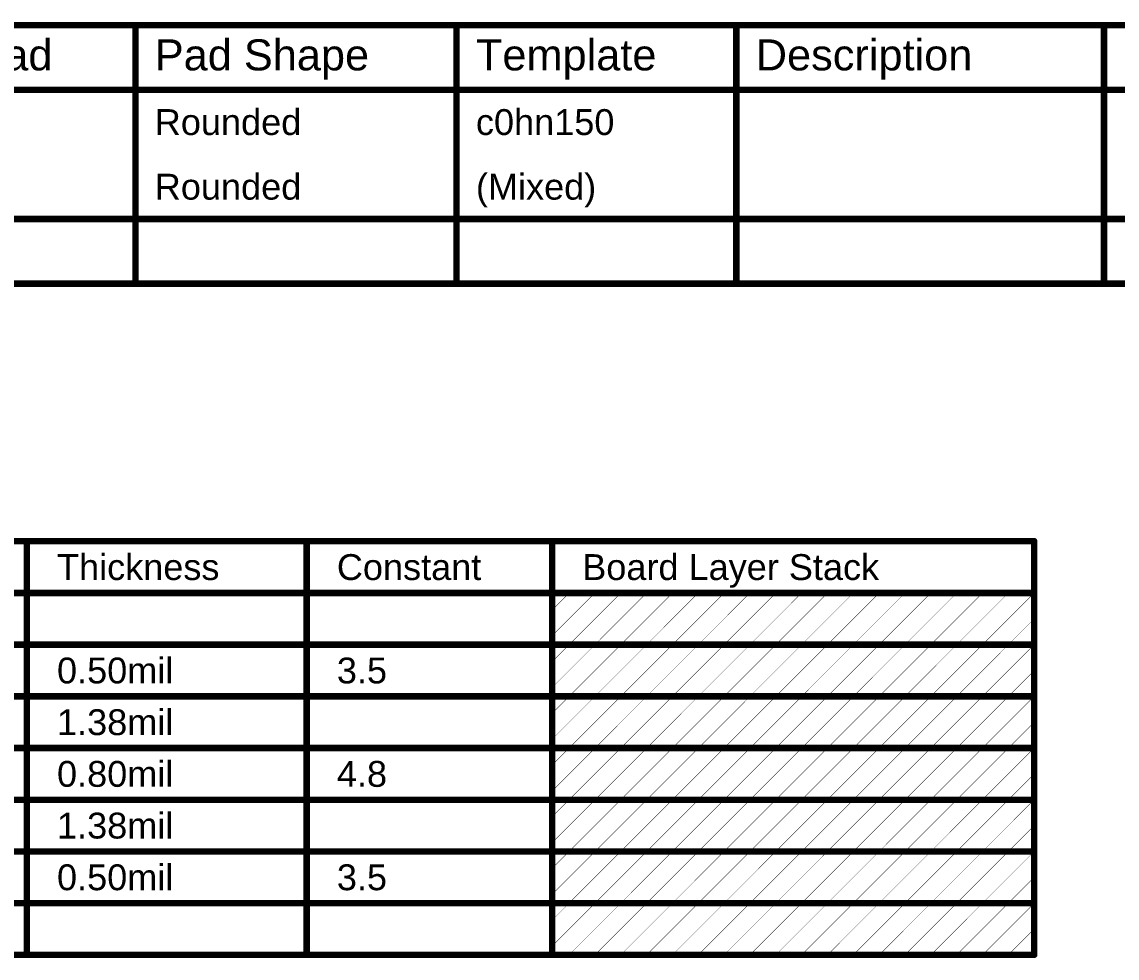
# Model space of a CAD drawing. Header units: millimetres. Extents: x 0 to 19.1, y 0 to 5.1.
# Drawn here: x 13.893 to 16.437, y 2.924 to 5.097 of the extents above; entities that cross this region are included whole.
import ezdxf

# ---------------------------------------------------------------- set-up
doc = ezdxf.new("R2010")
doc.units = ezdxf.units.MM
doc.header["$MEASUREMENT"] = 0
doc.layers.add('DrillDrawing', color=1, linetype='Continuous')
doc.styles.add('Arial', font='', dxfattribs={"height": 0.2})
doc.styles.get('Arial').set_extended_font_data('Arial')

msp = doc.modelspace()

# ---------------------------------------------------------------- linework, layer by layer
at = {"layer": 'DrillDrawing'}
for points, const_width in [([(8.6475, 5.0895), (19.1186, 5.0895)], 0.015), ([(14.157, 4.4895), (14.157, 5.0895)], 0.015), ([(14.9028, 4.4895), (14.9028, 5.0895)], 0.015), ([(15.5526, 4.4895), (15.5526, 5.0895)], 0.015), ([(16.4064, 4.4895), (16.4064, 5.0895)], 0.015), ([(8.6475, 4.9395), (19.1186, 4.9395)], 0.015), ([(8.6475, 4.6395), (19.1186, 4.6395)], 0.015), ([(8.6475, 4.4895), (19.1186, 4.4895)], 0.015), ([(11.7055, 3.8916), (16.2443, 3.8916)], 0.015), ([(13.9049, 2.9316), (13.9049, 3.8916)], 0.015), ([(14.5548, 2.9316), (14.5548, 3.8916)], 0.015), ([(15.1246, 2.9316), (15.1246, 3.8916)], 0.015), ([(16.2443, 2.9316), (16.2443, 3.8916)], 0.015), ([(11.7055, 3.7716), (16.2443, 3.7716)], 0.015), ([(15.1246, 3.6719), (15.2243, 3.7716)], 0.001), ([(15.1246, 3.7319), (15.1643, 3.7716)], 0.001), ([(15.1643, 3.6516), (15.2843, 3.7716)], 0.001), ([(15.2243, 3.6516), (15.3443, 3.7716)], 0.001), ([(15.2843, 3.6516), (15.4043, 3.7716)], 0.001), ([(15.3443, 3.6516), (15.4643, 3.7716)], 0.001), ([(15.4043, 3.6516), (15.5243, 3.7716)], 0.001), ([(15.4643, 3.6516), (15.5843, 3.7716)], 0.001), ([(15.5243, 3.6516), (15.6443, 3.7716)], 0.001), ([(15.5843, 3.6516), (15.7043, 3.7716)], 0.001), ([(15.6443, 3.6516), (15.7643, 3.7716)], 0.001), ([(15.7043, 3.6516), (15.8243, 3.7716)], 0.001), ([(15.7643, 3.6516), (15.8843, 3.7716)], 0.001), ([(15.8243, 3.6516), (15.9443, 3.7716)], 0.001), ([(15.8843, 3.6516), (16.0043, 3.7716)], 0.001), ([(15.9443, 3.6516), (16.0643, 3.7716)], 0.001), ([(16.0043, 3.6516), (16.1243, 3.7716)], 0.001), ([(16.0643, 3.6516), (16.1843, 3.7716)], 0.001), ([(16.1243, 3.6516), (16.2443, 3.7716)], 0.001), ([(16.1843, 3.6516), (16.2443, 3.7116)], 0.001), ([(13.0452, 3.6516), (13.9049, 3.6516)], 0.015), ([(13.9049, 3.6516), (14.5548, 3.6516)], 0.015), ([(14.5548, 3.6516), (15.1246, 3.6516)], 0.015), ([(15.1246, 3.6516), (16.2443, 3.6516)], 0.015), ([(15.1246, 3.5519), (15.2243, 3.6516)], 0.001), ([(15.1246, 3.6119), (15.1643, 3.6516)], 0.001), ([(15.1643, 3.5316), (15.2843, 3.6516)], 0.001), ([(15.2243, 3.5316), (15.3443, 3.6516)], 0.001), ([(15.2843, 3.5316), (15.4043, 3.6516)], 0.001), ([(15.3443, 3.5316), (15.4643, 3.6516)], 0.001), ([(15.4043, 3.5316), (15.5243, 3.6516)], 0.001), ([(15.4643, 3.5316), (15.5843, 3.6516)], 0.001), ([(15.5243, 3.5316), (15.6443, 3.6516)], 0.001), ([(15.5843, 3.5316), (15.7043, 3.6516)], 0.001), ([(15.6443, 3.5316), (15.7643, 3.6516)], 0.001), ([(15.7043, 3.5316), (15.8243, 3.6516)], 0.001), ([(15.7643, 3.5316), (15.8843, 3.6516)], 0.001), ([(15.8243, 3.5316), (15.9443, 3.6516)], 0.001), ([(15.8843, 3.5316), (16.0043, 3.6516)], 0.001), ([(15.9443, 3.5316), (16.0643, 3.6516)], 0.001), ([(16.0043, 3.5316), (16.1243, 3.6516)], 0.001), ([(16.0643, 3.5316), (16.1843, 3.6516)], 0.001), ([(16.1243, 3.5316), (16.2443, 3.6516)], 0.001), ([(16.1843, 3.5316), (16.2443, 3.5916)], 0.001), ([(13.0452, 3.5316), (13.9049, 3.5316)], 0.015), ([(13.9049, 3.5316), (14.5548, 3.5316)], 0.015), ([(14.5548, 3.5316), (15.1246, 3.5316)], 0.015), ([(15.1246, 3.5316), (16.2443, 3.5316)], 0.015), ([(15.1246, 3.4319), (15.2243, 3.5316)], 0.001), ([(15.1246, 3.4919), (15.1643, 3.5316)], 0.001), ([(15.1643, 3.4116), (15.2843, 3.5316)], 0.001), ([(15.2243, 3.4116), (15.3443, 3.5316)], 0.001), ([(15.2843, 3.4116), (15.4043, 3.5316)], 0.001), ([(15.3443, 3.4116), (15.4643, 3.5316)], 0.001), ([(15.4043, 3.4116), (15.5243, 3.5316)], 0.001), ([(15.4643, 3.4116), (15.5843, 3.5316)], 0.001), ([(15.5243, 3.4116), (15.6443, 3.5316)], 0.001), ([(15.5843, 3.4116), (15.7043, 3.5316)], 0.001), ([(15.6443, 3.4116), (15.7643, 3.5316)], 0.001), ([(15.7043, 3.4116), (15.8243, 3.5316)], 0.001), ([(15.7643, 3.4116), (15.8843, 3.5316)], 0.001), ([(15.8243, 3.4116), (15.9443, 3.5316)], 0.001), ([(15.8843, 3.4116), (16.0043, 3.5316)], 0.001), ([(15.9443, 3.4116), (16.0643, 3.5316)], 0.001), ([(16.0043, 3.4116), (16.1243, 3.5316)], 0.001), ([(16.0643, 3.4116), (16.1843, 3.5316)], 0.001), ([(16.1243, 3.4116), (16.2443, 3.5316)], 0.001), ([(16.1843, 3.4116), (16.2443, 3.4716)], 0.001), ([(13.0452, 3.4116), (13.9049, 3.4116)], 0.015), ([(13.9049, 3.4116), (14.5548, 3.4116)], 0.015), ([(14.5548, 3.4116), (15.1246, 3.4116)], 0.015), ([(15.1246, 3.4116), (16.2443, 3.4116)], 0.015), ([(15.1246, 3.3119), (15.2243, 3.4116)], 0.001), ([(15.1246, 3.3719), (15.1643, 3.4116)], 0.001), ([(15.1643, 3.2916), (15.2843, 3.4116)], 0.001), ([(15.2243, 3.2916), (15.3443, 3.4116)], 0.001), ([(15.2843, 3.2916), (15.4043, 3.4116)], 0.001), ([(15.3443, 3.2916), (15.4643, 3.4116)], 0.001), ([(15.4043, 3.2916), (15.5243, 3.4116)], 0.001), ([(15.4643, 3.2916), (15.5843, 3.4116)], 0.001), ([(15.5243, 3.2916), (15.6443, 3.4116)], 0.001), ([(15.5843, 3.2916), (15.7043, 3.4116)], 0.001), ([(15.6443, 3.2916), (15.7643, 3.4116)], 0.001), ([(15.7043, 3.2916), (15.8243, 3.4116)], 0.001), ([(15.7643, 3.2916), (15.8843, 3.4116)], 0.001), ([(15.8243, 3.2916), (15.9443, 3.4116)], 0.001), ([(15.8843, 3.2916), (16.0043, 3.4116)], 0.001), ([(15.9443, 3.2916), (16.0643, 3.4116)], 0.001), ([(16.0043, 3.2916), (16.1243, 3.4116)], 0.001), ([(16.0643, 3.2916), (16.1843, 3.4116)], 0.001), ([(16.1243, 3.2916), (16.2443, 3.4116)], 0.001), ([(16.1843, 3.2916), (16.2443, 3.3516)], 0.001), ([(13.0452, 3.2916), (13.9049, 3.2916)], 0.015), ([(13.9049, 3.2916), (14.5548, 3.2916)], 0.015), ([(14.5548, 3.2916), (15.1246, 3.2916)], 0.015), ([(15.1246, 3.2916), (16.2443, 3.2916)], 0.015), ([(15.1246, 3.1919), (15.2243, 3.2916)], 0.001), ([(15.1246, 3.2519), (15.1643, 3.2916)], 0.001), ([(15.1643, 3.1716), (15.2843, 3.2916)], 0.001), ([(15.2243, 3.1716), (15.3443, 3.2916)], 0.001), ([(15.2843, 3.1716), (15.4043, 3.2916)], 0.001), ([(15.3443, 3.1716), (15.4643, 3.2916)], 0.001), ([(15.4043, 3.1716), (15.5243, 3.2916)], 0.001), ([(15.4643, 3.1716), (15.5843, 3.2916)], 0.001), ([(15.5243, 3.1716), (15.6443, 3.2916)], 0.001), ([(15.5843, 3.1716), (15.7043, 3.2916)], 0.001), ([(15.6443, 3.1716), (15.7643, 3.2916)], 0.001), ([(15.7043, 3.1716), (15.8243, 3.2916)], 0.001), ([(15.7643, 3.1716), (15.8843, 3.2916)], 0.001), ([(15.8243, 3.1716), (15.9443, 3.2916)], 0.001), ([(15.8843, 3.1716), (16.0043, 3.2916)], 0.001), ([(15.9443, 3.1716), (16.0643, 3.2916)], 0.001), ([(16.0043, 3.1716), (16.1243, 3.2916)], 0.001), ([(16.0643, 3.1716), (16.1843, 3.2916)], 0.001), ([(16.1243, 3.1716), (16.2443, 3.2916)], 0.001), ([(16.1843, 3.1716), (16.2443, 3.2316)], 0.001), ([(13.0452, 3.1716), (13.9049, 3.1716)], 0.015), ([(13.9049, 3.1716), (14.5548, 3.1716)], 0.015), ([(14.5548, 3.1716), (15.1246, 3.1716)], 0.015), ([(15.1246, 3.1716), (16.2443, 3.1716)], 0.015), ([(15.1246, 3.0719), (15.2243, 3.1716)], 0.001), ([(15.1246, 3.1319), (15.1643, 3.1716)], 0.001), ([(15.1643, 3.0516), (15.2843, 3.1716)], 0.001), ([(15.2243, 3.0516), (15.3443, 3.1716)], 0.001), ([(15.2843, 3.0516), (15.4043, 3.1716)], 0.001), ([(15.3443, 3.0516), (15.4643, 3.1716)], 0.001), ([(15.4043, 3.0516), (15.5243, 3.1716)], 0.001), ([(15.4643, 3.0516), (15.5843, 3.1716)], 0.001), ([(15.5243, 3.0516), (15.6443, 3.1716)], 0.001), ([(15.5843, 3.0516), (15.7043, 3.1716)], 0.001), ([(15.6443, 3.0516), (15.7643, 3.1716)], 0.001), ([(15.7043, 3.0516), (15.8243, 3.1716)], 0.001), ([(15.7643, 3.0516), (15.8843, 3.1716)], 0.001), ([(15.8243, 3.0516), (15.9443, 3.1716)], 0.001), ([(15.8843, 3.0516), (16.0043, 3.1716)], 0.001), ([(15.9443, 3.0516), (16.0643, 3.1716)], 0.001), ([(16.0043, 3.0516), (16.1243, 3.1716)], 0.001), ([(16.0643, 3.0516), (16.1843, 3.1716)], 0.001), ([(16.1243, 3.0516), (16.2443, 3.1716)], 0.001), ([(16.1843, 3.0516), (16.2443, 3.1116)], 0.001), ([(13.0452, 3.0516), (13.9049, 3.0516)], 0.015), ([(13.9049, 3.0516), (14.5548, 3.0516)], 0.015), ([(14.5548, 3.0516), (15.1246, 3.0516)], 0.015), ([(15.1246, 3.0516), (16.2443, 3.0516)], 0.015), ([(15.1246, 2.9519), (15.2243, 3.0516)], 0.001), ([(15.1246, 3.0119), (15.1643, 3.0516)], 0.001), ([(15.1643, 2.9316), (15.2843, 3.0516)], 0.001), ([(15.2243, 2.9316), (15.3443, 3.0516)], 0.001), ([(15.2843, 2.9316), (15.4043, 3.0516)], 0.001), ([(15.3443, 2.9316), (15.4643, 3.0516)], 0.001), ([(15.4043, 2.9316), (15.5243, 3.0516)], 0.001), ([(15.4643, 2.9316), (15.5843, 3.0516)], 0.001), ([(15.5243, 2.9316), (15.6443, 3.0516)], 0.001), ([(15.5843, 2.9316), (15.7043, 3.0516)], 0.001), ([(15.6443, 2.9316), (15.7643, 3.0516)], 0.001), ([(15.7043, 2.9316), (15.8243, 3.0516)], 0.001), ([(15.7643, 2.9316), (15.8843, 3.0516)], 0.001), ([(15.8243, 2.9316), (15.9443, 3.0516)], 0.001), ([(15.8843, 2.9316), (16.0043, 3.0516)], 0.001), ([(15.9443, 2.9316), (16.0643, 3.0516)], 0.001), ([(16.0043, 2.9316), (16.1243, 3.0516)], 0.001), ([(16.0643, 2.9316), (16.1843, 3.0516)], 0.001), ([(16.1243, 2.9316), (16.2443, 3.0516)], 0.001), ([(16.1843, 2.9316), (16.2443, 2.9916)], 0.001), ([(13.0452, 2.9316), (13.9049, 2.9316)], 0.015), ([(13.9049, 2.9316), (14.5548, 2.9316)], 0.015), ([(14.5548, 2.9316), (15.1246, 2.9316)], 0.015), ([(15.1246, 2.9316), (16.2443, 2.9316)], 0.015)]:
    msp.add_lwpolyline(points, dxfattribs=dict(at, const_width=const_width))
for points, const_width in [([(14.1532, 5.0895, 1), (14.1607, 5.0895, 1)], 0.0075), ([(14.899, 5.0895, 1), (14.9065, 5.0895, 1)], 0.0075), ([(15.5489, 5.0895, 1), (15.5564, 5.0895, 1)], 0.0075), ([(16.4026, 5.0895, 1), (16.4101, 5.0895, 1)], 0.0075), ([(14.1532, 4.4895, 1), (14.1607, 4.4895, 1)], 0.0075), ([(14.899, 4.4895, 1), (14.9065, 4.4895, 1)], 0.0075), ([(15.5489, 4.4895, 1), (15.5564, 4.4895, 1)], 0.0075), ([(16.4026, 4.4895, 1), (16.4101, 4.4895, 1)], 0.0075), ([(13.9012, 3.8916, 1), (13.9087, 3.8916, 1)], 0.0075), ([(14.551, 3.8916, 1), (14.5585, 3.8916, 1)], 0.0075), ([(15.1209, 3.8916, 1), (15.1284, 3.8916, 1)], 0.0075), ([(16.2406, 3.8916, 1), (16.2481, 3.8916, 1)], 0.0075), ([(16.2406, 3.8916, 1), (16.2481, 3.8916, 1)], 0.0075), ([(15.1641, 3.7716, 1), (15.1646, 3.7716, 1)], 0.0005), ([(15.2241, 3.7716, 1), (15.2246, 3.7716, 1)], 0.0005), ([(15.2841, 3.7716, 1), (15.2846, 3.7716, 1)], 0.0005), ([(15.3441, 3.7716, 1), (15.3446, 3.7716, 1)], 0.0005), ([(15.4041, 3.7716, 1), (15.4046, 3.7716, 1)], 0.0005), ([(15.4641, 3.7716, 1), (15.4646, 3.7716, 1)], 0.0005), ([(15.5241, 3.7716, 1), (15.5246, 3.7716, 1)], 0.0005), ([(15.5841, 3.7716, 1), (15.5846, 3.7716, 1)], 0.0005), ([(15.6441, 3.7716, 1), (15.6446, 3.7716, 1)], 0.0005), ([(15.7041, 3.7716, 1), (15.7046, 3.7716, 1)], 0.0005), ([(15.7641, 3.7716, 1), (15.7646, 3.7716, 1)], 0.0005), ([(15.8241, 3.7716, 1), (15.8246, 3.7716, 1)], 0.0005), ([(15.8841, 3.7716, 1), (15.8846, 3.7716, 1)], 0.0005), ([(15.9441, 3.7716, 1), (15.9446, 3.7716, 1)], 0.0005), ([(16.0041, 3.7716, 1), (16.0046, 3.7716, 1)], 0.0005), ([(16.0641, 3.7716, 1), (16.0646, 3.7716, 1)], 0.0005), ([(16.1241, 3.7716, 1), (16.1246, 3.7716, 1)], 0.0005), ([(16.1841, 3.7716, 1), (16.1846, 3.7716, 1)], 0.0005), ([(16.2406, 3.7716, 1), (16.2481, 3.7716, 1)], 0.0075), ([(16.2441, 3.7716, 1), (16.2446, 3.7716, 1)], 0.0005), ([(15.1244, 3.7319, 1), (15.1249, 3.7319, 1)], 0.0005), ([(16.2441, 3.7116, 1), (16.2446, 3.7116, 1)], 0.0005), ([(15.1244, 3.6719, 1), (15.1249, 3.6719, 1)], 0.0005), ([(13.9012, 3.6516, 1), (13.9087, 3.6516, 1)], 0.0075), ([(13.9012, 3.6516, 1), (13.9087, 3.6516, 1)], 0.0075), ([(14.551, 3.6516, 1), (14.5585, 3.6516, 1)], 0.0075), ([(14.551, 3.6516, 1), (14.5585, 3.6516, 1)], 0.0075), ([(15.1209, 3.6516, 1), (15.1284, 3.6516, 1)], 0.0075), ([(15.1209, 3.6516, 1), (15.1284, 3.6516, 1)], 0.0075), ([(15.1641, 3.6516, 1), (15.1646, 3.6516, 1)], 0.0005), ([(15.1641, 3.6516, 1), (15.1646, 3.6516, 1)], 0.0005), ([(15.2241, 3.6516, 1), (15.2246, 3.6516, 1)], 0.0005), ([(15.2241, 3.6516, 1), (15.2246, 3.6516, 1)], 0.0005), ([(15.2841, 3.6516, 1), (15.2846, 3.6516, 1)], 0.0005), ([(15.2841, 3.6516, 1), (15.2846, 3.6516, 1)], 0.0005), ([(15.3441, 3.6516, 1), (15.3446, 3.6516, 1)], 0.0005), ([(15.3441, 3.6516, 1), (15.3446, 3.6516, 1)], 0.0005), ([(15.4041, 3.6516, 1), (15.4046, 3.6516, 1)], 0.0005), ([(15.4041, 3.6516, 1), (15.4046, 3.6516, 1)], 0.0005), ([(15.4641, 3.6516, 1), (15.4646, 3.6516, 1)], 0.0005), ([(15.4641, 3.6516, 1), (15.4646, 3.6516, 1)], 0.0005), ([(15.5241, 3.6516, 1), (15.5246, 3.6516, 1)], 0.0005), ([(15.5241, 3.6516, 1), (15.5246, 3.6516, 1)], 0.0005), ([(15.5841, 3.6516, 1), (15.5846, 3.6516, 1)], 0.0005), ([(15.5841, 3.6516, 1), (15.5846, 3.6516, 1)], 0.0005), ([(15.6441, 3.6516, 1), (15.6446, 3.6516, 1)], 0.0005), ([(15.6441, 3.6516, 1), (15.6446, 3.6516, 1)], 0.0005), ([(15.7041, 3.6516, 1), (15.7046, 3.6516, 1)], 0.0005), ([(15.7041, 3.6516, 1), (15.7046, 3.6516, 1)], 0.0005), ([(15.7641, 3.6516, 1), (15.7646, 3.6516, 1)], 0.0005), ([(15.7641, 3.6516, 1), (15.7646, 3.6516, 1)], 0.0005), ([(15.8241, 3.6516, 1), (15.8246, 3.6516, 1)], 0.0005), ([(15.8241, 3.6516, 1), (15.8246, 3.6516, 1)], 0.0005), ([(15.8841, 3.6516, 1), (15.8846, 3.6516, 1)], 0.0005), ([(15.8841, 3.6516, 1), (15.8846, 3.6516, 1)], 0.0005), ([(15.9441, 3.6516, 1), (15.9446, 3.6516, 1)], 0.0005), ([(15.9441, 3.6516, 1), (15.9446, 3.6516, 1)], 0.0005), ([(16.0041, 3.6516, 1), (16.0046, 3.6516, 1)], 0.0005), ([(16.0041, 3.6516, 1), (16.0046, 3.6516, 1)], 0.0005), ([(16.0641, 3.6516, 1), (16.0646, 3.6516, 1)], 0.0005), ([(16.0641, 3.6516, 1), (16.0646, 3.6516, 1)], 0.0005), ([(16.1241, 3.6516, 1), (16.1246, 3.6516, 1)], 0.0005), ([(16.1241, 3.6516, 1), (16.1246, 3.6516, 1)], 0.0005), ([(16.1841, 3.6516, 1), (16.1846, 3.6516, 1)], 0.0005), ([(16.1841, 3.6516, 1), (16.1846, 3.6516, 1)], 0.0005), ([(16.2406, 3.6516, 1), (16.2481, 3.6516, 1)], 0.0075), ([(16.2441, 3.6516, 1), (16.2446, 3.6516, 1)], 0.0005), ([(15.1244, 3.6119, 1), (15.1249, 3.6119, 1)], 0.0005), ([(16.2441, 3.5916, 1), (16.2446, 3.5916, 1)], 0.0005), ([(13.9012, 3.5316, 1), (13.9087, 3.5316, 1)], 0.0075), ([(13.9012, 3.5316, 1), (13.9087, 3.5316, 1)], 0.0075), ([(14.551, 3.5316, 1), (14.5585, 3.5316, 1)], 0.0075), ([(14.551, 3.5316, 1), (14.5585, 3.5316, 1)], 0.0075), ([(15.1209, 3.5316, 1), (15.1284, 3.5316, 1)], 0.0075), ([(15.1209, 3.5316, 1), (15.1284, 3.5316, 1)], 0.0075), ([(15.1244, 3.5519, 1), (15.1249, 3.5519, 1)], 0.0005), ([(16.2406, 3.5316, 1), (16.2481, 3.5316, 1)], 0.0075), ([(15.1641, 3.5316, 1), (15.1646, 3.5316, 1)], 0.0005), ([(15.1641, 3.5316, 1), (15.1646, 3.5316, 1)], 0.0005), ([(15.2241, 3.5316, 1), (15.2246, 3.5316, 1)], 0.0005), ([(15.2241, 3.5316, 1), (15.2246, 3.5316, 1)], 0.0005), ([(15.2841, 3.5316, 1), (15.2846, 3.5316, 1)], 0.0005), ([(15.2841, 3.5316, 1), (15.2846, 3.5316, 1)], 0.0005), ([(15.3441, 3.5316, 1), (15.3446, 3.5316, 1)], 0.0005), ([(15.3441, 3.5316, 1), (15.3446, 3.5316, 1)], 0.0005), ([(15.4041, 3.5316, 1), (15.4046, 3.5316, 1)], 0.0005), ([(15.4041, 3.5316, 1), (15.4046, 3.5316, 1)], 0.0005), ([(15.4641, 3.5316, 1), (15.4646, 3.5316, 1)], 0.0005), ([(15.4641, 3.5316, 1), (15.4646, 3.5316, 1)], 0.0005), ([(15.5241, 3.5316, 1), (15.5246, 3.5316, 1)], 0.0005), ([(15.5241, 3.5316, 1), (15.5246, 3.5316, 1)], 0.0005), ([(15.5841, 3.5316, 1), (15.5846, 3.5316, 1)], 0.0005), ([(15.5841, 3.5316, 1), (15.5846, 3.5316, 1)], 0.0005), ([(15.6441, 3.5316, 1), (15.6446, 3.5316, 1)], 0.0005), ([(15.6441, 3.5316, 1), (15.6446, 3.5316, 1)], 0.0005), ([(15.7041, 3.5316, 1), (15.7046, 3.5316, 1)], 0.0005), ([(15.7041, 3.5316, 1), (15.7046, 3.5316, 1)], 0.0005), ([(15.7641, 3.5316, 1), (15.7646, 3.5316, 1)], 0.0005), ([(15.7641, 3.5316, 1), (15.7646, 3.5316, 1)], 0.0005), ([(15.8241, 3.5316, 1), (15.8246, 3.5316, 1)], 0.0005), ([(15.8241, 3.5316, 1), (15.8246, 3.5316, 1)], 0.0005), ([(15.8841, 3.5316, 1), (15.8846, 3.5316, 1)], 0.0005), ([(15.8841, 3.5316, 1), (15.8846, 3.5316, 1)], 0.0005), ([(15.9441, 3.5316, 1), (15.9446, 3.5316, 1)], 0.0005), ([(15.9441, 3.5316, 1), (15.9446, 3.5316, 1)], 0.0005), ([(16.0041, 3.5316, 1), (16.0046, 3.5316, 1)], 0.0005), ([(16.0041, 3.5316, 1), (16.0046, 3.5316, 1)], 0.0005), ([(16.0641, 3.5316, 1), (16.0646, 3.5316, 1)], 0.0005), ([(16.0641, 3.5316, 1), (16.0646, 3.5316, 1)], 0.0005), ([(16.1241, 3.5316, 1), (16.1246, 3.5316, 1)], 0.0005), ([(16.1241, 3.5316, 1), (16.1246, 3.5316, 1)], 0.0005), ([(16.1841, 3.5316, 1), (16.1846, 3.5316, 1)], 0.0005), ([(16.1841, 3.5316, 1), (16.1846, 3.5316, 1)], 0.0005), ([(16.2441, 3.5316, 1), (16.2446, 3.5316, 1)], 0.0005), ([(15.1244, 3.4919, 1), (15.1249, 3.4919, 1)], 0.0005), ([(16.2441, 3.4716, 1), (16.2446, 3.4716, 1)], 0.0005), ([(13.9012, 3.4116, 1), (13.9087, 3.4116, 1)], 0.0075), ([(13.9012, 3.4116, 1), (13.9087, 3.4116, 1)], 0.0075), ([(14.551, 3.4116, 1), (14.5585, 3.4116, 1)], 0.0075), ([(14.551, 3.4116, 1), (14.5585, 3.4116, 1)], 0.0075), ([(15.1209, 3.4116, 1), (15.1284, 3.4116, 1)], 0.0075), ([(15.1209, 3.4116, 1), (15.1284, 3.4116, 1)], 0.0075), ([(15.1244, 3.4319, 1), (15.1249, 3.4319, 1)], 0.0005), ([(15.1641, 3.4116, 1), (15.1646, 3.4116, 1)], 0.0005), ([(15.1641, 3.4116, 1), (15.1646, 3.4116, 1)], 0.0005), ([(15.2241, 3.4116, 1), (15.2246, 3.4116, 1)], 0.0005), ([(15.2241, 3.4116, 1), (15.2246, 3.4116, 1)], 0.0005), ([(15.2841, 3.4116, 1), (15.2846, 3.4116, 1)], 0.0005), ([(15.2841, 3.4116, 1), (15.2846, 3.4116, 1)], 0.0005), ([(15.3441, 3.4116, 1), (15.3446, 3.4116, 1)], 0.0005), ([(15.3441, 3.4116, 1), (15.3446, 3.4116, 1)], 0.0005), ([(15.4041, 3.4116, 1), (15.4046, 3.4116, 1)], 0.0005), ([(15.4041, 3.4116, 1), (15.4046, 3.4116, 1)], 0.0005), ([(15.4641, 3.4116, 1), (15.4646, 3.4116, 1)], 0.0005), ([(15.4641, 3.4116, 1), (15.4646, 3.4116, 1)], 0.0005), ([(15.5241, 3.4116, 1), (15.5246, 3.4116, 1)], 0.0005), ([(15.5241, 3.4116, 1), (15.5246, 3.4116, 1)], 0.0005), ([(15.5841, 3.4116, 1), (15.5846, 3.4116, 1)], 0.0005), ([(15.5841, 3.4116, 1), (15.5846, 3.4116, 1)], 0.0005), ([(15.6441, 3.4116, 1), (15.6446, 3.4116, 1)], 0.0005), ([(15.6441, 3.4116, 1), (15.6446, 3.4116, 1)], 0.0005), ([(15.7041, 3.4116, 1), (15.7046, 3.4116, 1)], 0.0005), ([(15.7041, 3.4116, 1), (15.7046, 3.4116, 1)], 0.0005), ([(15.7641, 3.4116, 1), (15.7646, 3.4116, 1)], 0.0005), ([(15.7641, 3.4116, 1), (15.7646, 3.4116, 1)], 0.0005), ([(15.8241, 3.4116, 1), (15.8246, 3.4116, 1)], 0.0005), ([(15.8241, 3.4116, 1), (15.8246, 3.4116, 1)], 0.0005), ([(15.8841, 3.4116, 1), (15.8846, 3.4116, 1)], 0.0005), ([(15.8841, 3.4116, 1), (15.8846, 3.4116, 1)], 0.0005), ([(15.9441, 3.4116, 1), (15.9446, 3.4116, 1)], 0.0005), ([(15.9441, 3.4116, 1), (15.9446, 3.4116, 1)], 0.0005), ([(16.0041, 3.4116, 1), (16.0046, 3.4116, 1)], 0.0005), ([(16.0041, 3.4116, 1), (16.0046, 3.4116, 1)], 0.0005), ([(16.0641, 3.4116, 1), (16.0646, 3.4116, 1)], 0.0005), ([(16.0641, 3.4116, 1), (16.0646, 3.4116, 1)], 0.0005), ([(16.1241, 3.4116, 1), (16.1246, 3.4116, 1)], 0.0005), ([(16.1241, 3.4116, 1), (16.1246, 3.4116, 1)], 0.0005), ([(16.1841, 3.4116, 1), (16.1846, 3.4116, 1)], 0.0005), ([(16.1841, 3.4116, 1), (16.1846, 3.4116, 1)], 0.0005), ([(16.2406, 3.4116, 1), (16.2481, 3.4116, 1)], 0.0075), ([(16.2441, 3.4116, 1), (16.2446, 3.4116, 1)], 0.0005), ([(15.1244, 3.3719, 1), (15.1249, 3.3719, 1)], 0.0005), ([(16.2441, 3.3516, 1), (16.2446, 3.3516, 1)], 0.0005), ([(15.1244, 3.3119, 1), (15.1249, 3.3119, 1)], 0.0005), ([(13.9012, 3.2916, 1), (13.9087, 3.2916, 1)], 0.0075), ([(13.9012, 3.2916, 1), (13.9087, 3.2916, 1)], 0.0075), ([(14.551, 3.2916, 1), (14.5585, 3.2916, 1)], 0.0075), ([(14.551, 3.2916, 1), (14.5585, 3.2916, 1)], 0.0075), ([(15.1209, 3.2916, 1), (15.1284, 3.2916, 1)], 0.0075), ([(15.1209, 3.2916, 1), (15.1284, 3.2916, 1)], 0.0075), ([(15.1641, 3.2916, 1), (15.1646, 3.2916, 1)], 0.0005), ([(15.1641, 3.2916, 1), (15.1646, 3.2916, 1)], 0.0005), ([(15.2241, 3.2916, 1), (15.2246, 3.2916, 1)], 0.0005), ([(15.2241, 3.2916, 1), (15.2246, 3.2916, 1)], 0.0005), ([(15.2841, 3.2916, 1), (15.2846, 3.2916, 1)], 0.0005), ([(15.2841, 3.2916, 1), (15.2846, 3.2916, 1)], 0.0005), ([(15.3441, 3.2916, 1), (15.3446, 3.2916, 1)], 0.0005), ([(15.3441, 3.2916, 1), (15.3446, 3.2916, 1)], 0.0005), ([(15.4041, 3.2916, 1), (15.4046, 3.2916, 1)], 0.0005), ([(15.4041, 3.2916, 1), (15.4046, 3.2916, 1)], 0.0005), ([(15.4641, 3.2916, 1), (15.4646, 3.2916, 1)], 0.0005), ([(15.4641, 3.2916, 1), (15.4646, 3.2916, 1)], 0.0005), ([(15.5241, 3.2916, 1), (15.5246, 3.2916, 1)], 0.0005), ([(15.5241, 3.2916, 1), (15.5246, 3.2916, 1)], 0.0005), ([(15.5841, 3.2916, 1), (15.5846, 3.2916, 1)], 0.0005), ([(15.5841, 3.2916, 1), (15.5846, 3.2916, 1)], 0.0005), ([(15.6441, 3.2916, 1), (15.6446, 3.2916, 1)], 0.0005), ([(15.6441, 3.2916, 1), (15.6446, 3.2916, 1)], 0.0005), ([(15.7041, 3.2916, 1), (15.7046, 3.2916, 1)], 0.0005), ([(15.7041, 3.2916, 1), (15.7046, 3.2916, 1)], 0.0005), ([(15.7641, 3.2916, 1), (15.7646, 3.2916, 1)], 0.0005), ([(15.7641, 3.2916, 1), (15.7646, 3.2916, 1)], 0.0005), ([(15.8241, 3.2916, 1), (15.8246, 3.2916, 1)], 0.0005), ([(15.8241, 3.2916, 1), (15.8246, 3.2916, 1)], 0.0005), ([(15.8841, 3.2916, 1), (15.8846, 3.2916, 1)], 0.0005), ([(15.8841, 3.2916, 1), (15.8846, 3.2916, 1)], 0.0005), ([(15.9441, 3.2916, 1), (15.9446, 3.2916, 1)], 0.0005), ([(15.9441, 3.2916, 1), (15.9446, 3.2916, 1)], 0.0005), ([(16.0041, 3.2916, 1), (16.0046, 3.2916, 1)], 0.0005), ([(16.0041, 3.2916, 1), (16.0046, 3.2916, 1)], 0.0005), ([(16.0641, 3.2916, 1), (16.0646, 3.2916, 1)], 0.0005), ([(16.0641, 3.2916, 1), (16.0646, 3.2916, 1)], 0.0005), ([(16.1241, 3.2916, 1), (16.1246, 3.2916, 1)], 0.0005), ([(16.1241, 3.2916, 1), (16.1246, 3.2916, 1)], 0.0005), ([(16.1841, 3.2916, 1), (16.1846, 3.2916, 1)], 0.0005), ([(16.1841, 3.2916, 1), (16.1846, 3.2916, 1)], 0.0005), ([(16.2406, 3.2916, 1), (16.2481, 3.2916, 1)], 0.0075), ([(16.2441, 3.2916, 1), (16.2446, 3.2916, 1)], 0.0005), ([(15.1244, 3.2519, 1), (15.1249, 3.2519, 1)], 0.0005), ([(16.2441, 3.2316, 1), (16.2446, 3.2316, 1)], 0.0005), ([(15.1244, 3.1919, 1), (15.1249, 3.1919, 1)], 0.0005), ([(13.9012, 3.1716, 1), (13.9087, 3.1716, 1)], 0.0075), ([(13.9012, 3.1716, 1), (13.9087, 3.1716, 1)], 0.0075), ([(14.551, 3.1716, 1), (14.5585, 3.1716, 1)], 0.0075), ([(14.551, 3.1716, 1), (14.5585, 3.1716, 1)], 0.0075), ([(15.1209, 3.1716, 1), (15.1284, 3.1716, 1)], 0.0075), ([(15.1209, 3.1716, 1), (15.1284, 3.1716, 1)], 0.0075), ([(15.1641, 3.1716, 1), (15.1646, 3.1716, 1)], 0.0005), ([(15.1641, 3.1716, 1), (15.1646, 3.1716, 1)], 0.0005), ([(15.2241, 3.1716, 1), (15.2246, 3.1716, 1)], 0.0005), ([(15.2241, 3.1716, 1), (15.2246, 3.1716, 1)], 0.0005), ([(15.2841, 3.1716, 1), (15.2846, 3.1716, 1)], 0.0005), ([(15.2841, 3.1716, 1), (15.2846, 3.1716, 1)], 0.0005), ([(15.3441, 3.1716, 1), (15.3446, 3.1716, 1)], 0.0005), ([(15.3441, 3.1716, 1), (15.3446, 3.1716, 1)], 0.0005), ([(15.4041, 3.1716, 1), (15.4046, 3.1716, 1)], 0.0005), ([(15.4041, 3.1716, 1), (15.4046, 3.1716, 1)], 0.0005), ([(15.4641, 3.1716, 1), (15.4646, 3.1716, 1)], 0.0005), ([(15.4641, 3.1716, 1), (15.4646, 3.1716, 1)], 0.0005), ([(15.5241, 3.1716, 1), (15.5246, 3.1716, 1)], 0.0005), ([(15.5241, 3.1716, 1), (15.5246, 3.1716, 1)], 0.0005), ([(15.5841, 3.1716, 1), (15.5846, 3.1716, 1)], 0.0005), ([(15.5841, 3.1716, 1), (15.5846, 3.1716, 1)], 0.0005), ([(15.6441, 3.1716, 1), (15.6446, 3.1716, 1)], 0.0005), ([(15.6441, 3.1716, 1), (15.6446, 3.1716, 1)], 0.0005), ([(15.7041, 3.1716, 1), (15.7046, 3.1716, 1)], 0.0005), ([(15.7041, 3.1716, 1), (15.7046, 3.1716, 1)], 0.0005), ([(15.7641, 3.1716, 1), (15.7646, 3.1716, 1)], 0.0005), ([(15.7641, 3.1716, 1), (15.7646, 3.1716, 1)], 0.0005), ([(15.8241, 3.1716, 1), (15.8246, 3.1716, 1)], 0.0005), ([(15.8241, 3.1716, 1), (15.8246, 3.1716, 1)], 0.0005), ([(15.8841, 3.1716, 1), (15.8846, 3.1716, 1)], 0.0005), ([(15.8841, 3.1716, 1), (15.8846, 3.1716, 1)], 0.0005), ([(15.9441, 3.1716, 1), (15.9446, 3.1716, 1)], 0.0005), ([(15.9441, 3.1716, 1), (15.9446, 3.1716, 1)], 0.0005), ([(16.0041, 3.1716, 1), (16.0046, 3.1716, 1)], 0.0005), ([(16.0041, 3.1716, 1), (16.0046, 3.1716, 1)], 0.0005), ([(16.0641, 3.1716, 1), (16.0646, 3.1716, 1)], 0.0005), ([(16.0641, 3.1716, 1), (16.0646, 3.1716, 1)], 0.0005), ([(16.1241, 3.1716, 1), (16.1246, 3.1716, 1)], 0.0005), ([(16.1241, 3.1716, 1), (16.1246, 3.1716, 1)], 0.0005), ([(16.1841, 3.1716, 1), (16.1846, 3.1716, 1)], 0.0005), ([(16.1841, 3.1716, 1), (16.1846, 3.1716, 1)], 0.0005), ([(16.2406, 3.1716, 1), (16.2481, 3.1716, 1)], 0.0075), ([(16.2441, 3.1716, 1), (16.2446, 3.1716, 1)], 0.0005), ([(15.1244, 3.1319, 1), (15.1249, 3.1319, 1)], 0.0005), ([(16.2441, 3.1116, 1), (16.2446, 3.1116, 1)], 0.0005), ([(13.9012, 3.0516, 1), (13.9087, 3.0516, 1)], 0.0075), ([(13.9012, 3.0516, 1), (13.9087, 3.0516, 1)], 0.0075), ([(14.551, 3.0516, 1), (14.5585, 3.0516, 1)], 0.0075), ([(14.551, 3.0516, 1), (14.5585, 3.0516, 1)], 0.0075), ([(15.1209, 3.0516, 1), (15.1284, 3.0516, 1)], 0.0075), ([(15.1209, 3.0516, 1), (15.1284, 3.0516, 1)], 0.0075), ([(15.1244, 3.0719, 1), (15.1249, 3.0719, 1)], 0.0005), ([(15.1641, 3.0516, 1), (15.1646, 3.0516, 1)], 0.0005), ([(15.1641, 3.0516, 1), (15.1646, 3.0516, 1)], 0.0005), ([(15.2241, 3.0516, 1), (15.2246, 3.0516, 1)], 0.0005), ([(15.2241, 3.0516, 1), (15.2246, 3.0516, 1)], 0.0005), ([(15.2841, 3.0516, 1), (15.2846, 3.0516, 1)], 0.0005), ([(15.2841, 3.0516, 1), (15.2846, 3.0516, 1)], 0.0005), ([(15.3441, 3.0516, 1), (15.3446, 3.0516, 1)], 0.0005), ([(15.3441, 3.0516, 1), (15.3446, 3.0516, 1)], 0.0005), ([(15.4041, 3.0516, 1), (15.4046, 3.0516, 1)], 0.0005), ([(15.4041, 3.0516, 1), (15.4046, 3.0516, 1)], 0.0005), ([(15.4641, 3.0516, 1), (15.4646, 3.0516, 1)], 0.0005), ([(15.4641, 3.0516, 1), (15.4646, 3.0516, 1)], 0.0005), ([(15.5241, 3.0516, 1), (15.5246, 3.0516, 1)], 0.0005), ([(15.5241, 3.0516, 1), (15.5246, 3.0516, 1)], 0.0005), ([(15.5841, 3.0516, 1), (15.5846, 3.0516, 1)], 0.0005), ([(15.5841, 3.0516, 1), (15.5846, 3.0516, 1)], 0.0005), ([(15.6441, 3.0516, 1), (15.6446, 3.0516, 1)], 0.0005), ([(15.6441, 3.0516, 1), (15.6446, 3.0516, 1)], 0.0005), ([(15.7041, 3.0516, 1), (15.7046, 3.0516, 1)], 0.0005), ([(15.7041, 3.0516, 1), (15.7046, 3.0516, 1)], 0.0005), ([(15.7641, 3.0516, 1), (15.7646, 3.0516, 1)], 0.0005), ([(15.7641, 3.0516, 1), (15.7646, 3.0516, 1)], 0.0005), ([(15.8241, 3.0516, 1), (15.8246, 3.0516, 1)], 0.0005), ([(15.8241, 3.0516, 1), (15.8246, 3.0516, 1)], 0.0005), ([(15.8841, 3.0516, 1), (15.8846, 3.0516, 1)], 0.0005), ([(15.8841, 3.0516, 1), (15.8846, 3.0516, 1)], 0.0005), ([(15.9441, 3.0516, 1), (15.9446, 3.0516, 1)], 0.0005), ([(15.9441, 3.0516, 1), (15.9446, 3.0516, 1)], 0.0005), ([(16.0041, 3.0516, 1), (16.0046, 3.0516, 1)], 0.0005), ([(16.0041, 3.0516, 1), (16.0046, 3.0516, 1)], 0.0005), ([(16.0641, 3.0516, 1), (16.0646, 3.0516, 1)], 0.0005), ([(16.0641, 3.0516, 1), (16.0646, 3.0516, 1)], 0.0005), ([(16.1241, 3.0516, 1), (16.1246, 3.0516, 1)], 0.0005), ([(16.1241, 3.0516, 1), (16.1246, 3.0516, 1)], 0.0005), ([(16.1841, 3.0516, 1), (16.1846, 3.0516, 1)], 0.0005), ([(16.1841, 3.0516, 1), (16.1846, 3.0516, 1)], 0.0005), ([(16.2406, 3.0516, 1), (16.2481, 3.0516, 1)], 0.0075), ([(16.2441, 3.0516, 1), (16.2446, 3.0516, 1)], 0.0005), ([(15.1244, 3.0119, 1), (15.1249, 3.0119, 1)], 0.0005), ([(16.2441, 2.9916, 1), (16.2446, 2.9916, 1)], 0.0005), ([(15.1244, 2.9519, 1), (15.1249, 2.9519, 1)], 0.0005), ([(13.9012, 2.9316, 1), (13.9087, 2.9316, 1)], 0.0075), ([(13.9012, 2.9316, 1), (13.9087, 2.9316, 1)], 0.0075), ([(13.9012, 2.9316, 1), (13.9087, 2.9316, 1)], 0.0075), ([(14.551, 2.9316, 1), (14.5585, 2.9316, 1)], 0.0075), ([(14.551, 2.9316, 1), (14.5585, 2.9316, 1)], 0.0075), ([(14.551, 2.9316, 1), (14.5585, 2.9316, 1)], 0.0075), ([(15.1209, 2.9316, 1), (15.1284, 2.9316, 1)], 0.0075), ([(15.1209, 2.9316, 1), (15.1284, 2.9316, 1)], 0.0075), ([(15.1209, 2.9316, 1), (15.1284, 2.9316, 1)], 0.0075), ([(15.1641, 2.9316, 1), (15.1646, 2.9316, 1)], 0.0005), ([(15.2241, 2.9316, 1), (15.2246, 2.9316, 1)], 0.0005), ([(15.2841, 2.9316, 1), (15.2846, 2.9316, 1)], 0.0005), ([(15.3441, 2.9316, 1), (15.3446, 2.9316, 1)], 0.0005), ([(15.4041, 2.9316, 1), (15.4046, 2.9316, 1)], 0.0005), ([(15.4641, 2.9316, 1), (15.4646, 2.9316, 1)], 0.0005), ([(15.5241, 2.9316, 1), (15.5246, 2.9316, 1)], 0.0005), ([(15.5841, 2.9316, 1), (15.5846, 2.9316, 1)], 0.0005), ([(15.6441, 2.9316, 1), (15.6446, 2.9316, 1)], 0.0005), ([(15.7041, 2.9316, 1), (15.7046, 2.9316, 1)], 0.0005), ([(15.7641, 2.9316, 1), (15.7646, 2.9316, 1)], 0.0005), ([(15.8241, 2.9316, 1), (15.8246, 2.9316, 1)], 0.0005), ([(15.8841, 2.9316, 1), (15.8846, 2.9316, 1)], 0.0005), ([(15.9441, 2.9316, 1), (15.9446, 2.9316, 1)], 0.0005), ([(16.0041, 2.9316, 1), (16.0046, 2.9316, 1)], 0.0005), ([(16.0641, 2.9316, 1), (16.0646, 2.9316, 1)], 0.0005), ([(16.1241, 2.9316, 1), (16.1246, 2.9316, 1)], 0.0005), ([(16.1841, 2.9316, 1), (16.1846, 2.9316, 1)], 0.0005), ([(16.2406, 2.9316, 1), (16.2481, 2.9316, 1)], 0.0075), ([(16.2406, 2.9316, 1), (16.2481, 2.9316, 1)], 0.0075)]:
    msp.add_lwpolyline(points, format="xyb", close=True, dxfattribs=dict(at, const_width=const_width))

# ---------------------------------------------------------------- texts
at = {"layer": 'DrillDrawing', "style": 'Arial'}
for s, height, p in [('Via/Pad', 0.072, (13.6121, 4.9845)), ('Pad Shape', 0.072, (14.202, 4.9845)), ('Template', 0.072, (14.9478, 4.9845)), ('Description', 0.072, (15.5976, 4.9845)), ('Rounded', 0.06, (14.202, 4.8345)), ('c0hn150', 0.06, (14.9478, 4.8345)), ('Rounded', 0.06, (14.202, 4.6845)), ('(Mixed)', 0.06, (14.9478, 4.6845)), ('Thickness', 0.06, (13.9749, 3.8016)), ('Constant', 0.06, (14.6248, 3.8016)), ('Board Layer Stack', 0.06, (15.1946, 3.8016)), ('0.50mil', 0.06, (13.9749, 3.5616)), ('3.5', 0.06, (14.6248, 3.5616)), ('1.38mil', 0.06, (13.9749, 3.4416)), ('0.80mil', 0.06, (13.9749, 3.3216)), ('4.8', 0.06, (14.6248, 3.3216)), ('1.38mil', 0.06, (13.9749, 3.2016)), ('0.50mil', 0.06, (13.9749, 3.0816)), ('3.5', 0.06, (14.6248, 3.0816))]:
    msp.add_text(s, height=height, dxfattribs=at).set_placement(p)

doc.saveas('drawing.dxf')
